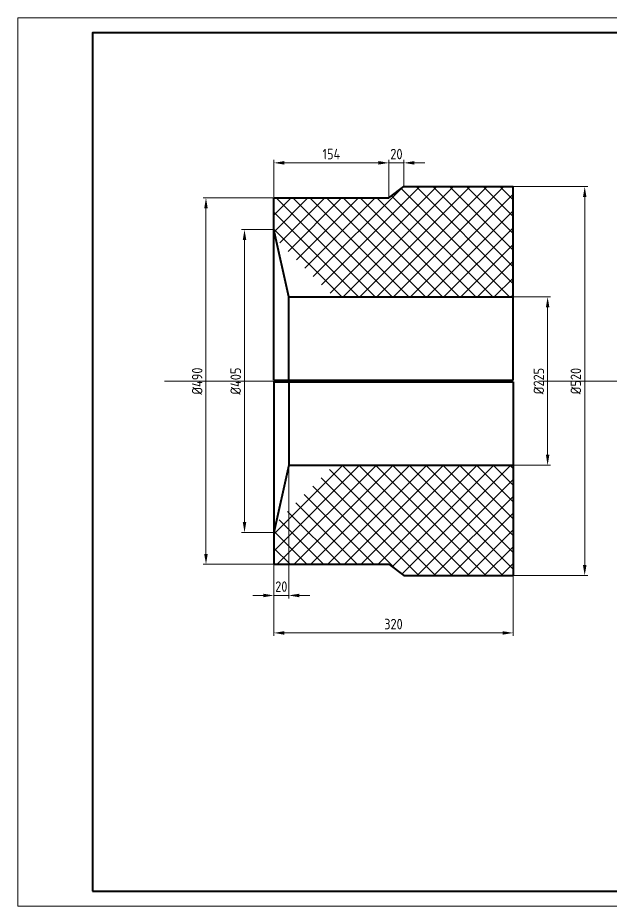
# Model space of a CAD drawing. Header units: millimetres. Extents: x 52110 to 400893, y -153728 to 31997.
# Drawn here: x 357902 to 358696, y -21557 to -20369 of the extents above; entities that cross this region are included whole.
import ezdxf

# ---------------------------------------------------------------- set-up
doc = ezdxf.new("R2010")
doc.units = ezdxf.units.MM
doc.header["$LTSCALE"] = 500
doc.linetypes.add('CENTER', pattern=[2, 1.25, -0.25, 0.25, -0.25])
for name, color, linetype, lineweight in [('SHI', 7, 'Continuous', 40), ('WEN', 3, 'Continuous', 20), ('XI', 2, 'Continuous', 20), ('ZHONG', 1, 'CENTER', 20)]:
    doc.layers.add(name, color=color, linetype=linetype, lineweight=lineweight)
doc.styles.add('GB', font='gbenor.shx', dxfattribs={"bigfont": 'gbcbig.shx'})
doc.dimstyles.new('ISO-25$0', dxfattribs={"dimscale": 40, "dimtxt": 3.5, "dimasz": 3.5, "dimexe": 1, "dimexo": 0.2, "dimgap": 1.2, "dimtad": 1, "dimtoh": 1, "dimdec": 1, "dimzin": 9, "dimdsep": 46, "dimtxsty": 'GB', "dimcen": 0, "dimclrd": 3, "dimclre": 3, "dimclrt": 256, "dimadec": 0, "dimazin": 2, "dimtfac": 1, "dimtdec": 1, "dimtix": 1, "dimtmove": 0, "dimatfit": 3, "dimldrblk": 'DOTSMALL', "dimfxl": 0, "dimlwd": -1, "dimlwe": 20, "dimarcsym": 0})

# ---------------------------------------------------------------- blocks, each defined once
blk = doc.blocks.new('*D648')
at = {"layer": 'Defpoints', "color": 0}
for p in [(358398.4, -20563), (358244.4, -20609.8), (358398.4, -20609.8)]:
    blk.add_point(p, dxfattribs=at)
at = {"layer": 'WEN', "color": 3, "linetype": 'ByBlock', "lineweight": 20}
for p, q in [((358244.4, -20609), (358244.4, -20559)), ((358398.4, -20609), (358398.4, -20559))]:
    blk.add_line(p, q, dxfattribs=at)
at = {"layer": 'WEN', "color": 3, "linetype": 'ByBlock'}
blk.add_line((358258.4, -20563), (358384.4, -20563), dxfattribs=at)
at = {"layer": 'WEN', "color": 3}
for points in [[(358258.4, -20560.6), (358258.4, -20565.3), (358244.4, -20563)], [(358384.4, -20560.6), (358384.4, -20565.3), (358398.4, -20563)]]:
    blk.add_solid(points, dxfattribs=at)
at = {"layer": 'WEN', "insert": (358321.4, -20551.2), "char_height": 14, "attachment_point": 5, "style": 'GB'}
blk.add_mtext('154', dxfattribs=at)
blk = doc.blocks.new('_DotSmall')
at = {"color": 0, "linetype": 'ByBlock', "const_width": 0.5}
blk.add_lwpolyline([(-0.0625, 0, 1), (0.0625, 0, 1)], format="xyb", close=True, dxfattribs=at)
blk = doc.blocks.new('*D649')
at = {"layer": 'Defpoints', "color": 0}
for p in [(358418.4, -20563), (358418.4, -20594.8), (358398.4, -20609.8)]:
    blk.add_point(p, dxfattribs=at)
at = {"layer": 'WEN', "color": 3, "linetype": 'ByBlock'}
for p, q in [((358384.4, -20563), (358370.4, -20563)), ((358398.4, -20563), (358418.4, -20563)), ((358432.4, -20563), (358446.4, -20563))]:
    blk.add_line(p, q, dxfattribs=at)
at = {"layer": 'WEN', "color": 3, "linetype": 'ByBlock', "lineweight": 20}
for p, q in [((358398.4, -20609), (358398.4, -20559)), ((358418.4, -20594), (358418.4, -20559))]:
    blk.add_line(p, q, dxfattribs=at)
at = {"layer": 'WEN', "color": 3}
for points in [[(358384.4, -20560.6), (358384.4, -20565.3), (358398.4, -20563)], [(358432.4, -20560.6), (358432.4, -20565.3), (358418.4, -20563)]]:
    blk.add_solid(points, dxfattribs=at)
at = {"layer": 'WEN', "insert": (358408.4, -20551.2), "char_height": 14, "attachment_point": 5, "style": 'GB'}
blk.add_mtext('20', dxfattribs=at)
blk = doc.blocks.new('*D650')
at = {"layer": 'Defpoints', "color": 0}
for p in [(358244.4, -20934.1), (358264.4, -20934.1), (358264.4, -21141.4)]:
    blk.add_point(p, dxfattribs=at)
at = {"layer": 'WEN', "color": 3, "linetype": 'ByBlock', "lineweight": 20}
for p, q in [((358244.4, -20934.9), (358244.4, -21145.4)), ((358264.4, -20934.9), (358264.4, -21145.4))]:
    blk.add_line(p, q, dxfattribs=at)
at = {"layer": 'WEN', "color": 3, "linetype": 'ByBlock'}
for p, q in [((358230.4, -21141.4), (358216.4, -21141.4)), ((358244.4, -21141.4), (358264.4, -21141.4)), ((358278.4, -21141.4), (358292.4, -21141.4))]:
    blk.add_line(p, q, dxfattribs=at)
at = {"layer": 'WEN', "color": 3}
for points in [[(358230.4, -21139.1), (358230.4, -21143.8), (358244.4, -21141.4)], [(358278.4, -21139.1), (358278.4, -21143.8), (358264.4, -21141.4)]]:
    blk.add_solid(points, dxfattribs=at)
at = {"layer": 'WEN', "insert": (358254.4, -21129.6), "char_height": 14, "attachment_point": 5, "style": 'GB'}
blk.add_mtext('20', dxfattribs=at)
blk = doc.blocks.new('*D651')
at = {"layer": 'Defpoints', "color": 0}
for p in [(358244.4, -20964.3), (358564.4, -20964.3), (358564.4, -21191.5)]:
    blk.add_point(p, dxfattribs=at)
at = {"layer": 'WEN', "color": 3, "linetype": 'ByBlock', "lineweight": 20}
for p, q in [((358244.4, -20965.1), (358244.4, -21195.5)), ((358564.4, -20965.1), (358564.4, -21195.5))]:
    blk.add_line(p, q, dxfattribs=at)
at = {"layer": 'WEN', "color": 3, "linetype": 'ByBlock'}
blk.add_line((358258.4, -21191.5), (358550.4, -21191.5), dxfattribs=at)
at = {"layer": 'WEN', "color": 3}
for points in [[(358258.4, -21189.2), (358258.4, -21193.9), (358244.4, -21191.5)], [(358550.4, -21189.2), (358550.4, -21193.9), (358564.4, -21191.5)]]:
    blk.add_solid(points, dxfattribs=at)
at = {"layer": 'WEN', "insert": (358404.4, -21179.7), "char_height": 14, "attachment_point": 5, "style": 'GB'}
blk.add_mtext('320', dxfattribs=at)
blk = doc.blocks.new('*D652')
at = {"layer": 'Defpoints', "color": 0}
for p in [(358494.6, -20742.3), (358494.6, -20967.3), (358610.6, -20967.3)]:
    blk.add_point(p, dxfattribs=at)
at = {"layer": 'WEN', "color": 3, "linetype": 'ByBlock', "lineweight": 20}
for p, q in [((358495.4, -20742.3), (358614.6, -20742.3)), ((358495.4, -20967.3), (358614.6, -20967.3))]:
    blk.add_line(p, q, dxfattribs=at)
at = {"layer": 'WEN', "color": 3, "linetype": 'ByBlock'}
blk.add_line((358610.6, -20756.3), (358610.6, -20953.3), dxfattribs=at)
at = {"layer": 'WEN', "color": 3}
for points in [[(358608.3, -20756.3), (358613, -20756.3), (358610.6, -20742.3)], [(358608.3, -20953.3), (358613, -20953.3), (358610.6, -20967.3)]]:
    blk.add_solid(points, dxfattribs=at)
at = {"layer": 'WEN', "insert": (358598.8, -20854.8), "char_height": 14, "attachment_point": 5, "rotation": 90, "style": 'GB'}
blk.add_mtext('%%C225', dxfattribs=at)
blk = doc.blocks.new('*D653')
at = {"layer": 'Defpoints', "color": 0}
for p in [(358244.4, -20652.3), (358205.2, -21057.3), (358244.4, -21057.3)]:
    blk.add_point(p, dxfattribs=at)
at = {"layer": 'WEN', "color": 3, "linetype": 'ByBlock', "lineweight": 20}
for p, q in [((358243.6, -20652.3), (358201.2, -20652.3)), ((358243.6, -21057.3), (358201.2, -21057.3))]:
    blk.add_line(p, q, dxfattribs=at)
at = {"layer": 'WEN', "color": 3, "linetype": 'ByBlock'}
blk.add_line((358205.2, -20666.3), (358205.2, -21043.3), dxfattribs=at)
at = {"layer": 'WEN', "color": 3}
for points in [[(358202.9, -20666.3), (358207.6, -20666.3), (358205.2, -20652.3)], [(358202.9, -21043.3), (358207.6, -21043.3), (358205.2, -21057.3)]]:
    blk.add_solid(points, dxfattribs=at)
at = {"layer": 'WEN', "insert": (358193.4, -20854.8), "char_height": 14, "attachment_point": 5, "rotation": 90, "style": 'GB'}
blk.add_mtext('%%C405', dxfattribs=at)
blk = doc.blocks.new('*D654')
at = {"layer": 'Defpoints', "color": 0}
for p in [(358153.7, -20609.8), (358244.4, -20609.8), (358244.4, -21099.8)]:
    blk.add_point(p, dxfattribs=at)
at = {"layer": 'WEN', "color": 3, "linetype": 'ByBlock', "lineweight": 20}
for p, q in [((358243.6, -20609.8), (358149.7, -20609.8)), ((358243.6, -21099.8), (358149.7, -21099.8))]:
    blk.add_line(p, q, dxfattribs=at)
at = {"layer": 'WEN', "color": 3, "linetype": 'ByBlock'}
blk.add_line((358153.7, -21085.8), (358153.7, -20623.8), dxfattribs=at)
at = {"layer": 'WEN', "color": 3}
for points in [[(358151.3, -20623.8), (358156, -20623.8), (358153.7, -20609.8)], [(358151.3, -21085.8), (358156, -21085.8), (358153.7, -21099.8)]]:
    blk.add_solid(points, dxfattribs=at)
at = {"layer": 'WEN', "insert": (358141.9, -20854.8), "char_height": 14, "attachment_point": 5, "rotation": 90, "style": 'GB'}
blk.add_mtext('%%C490', dxfattribs=at)
blk = doc.blocks.new('*D655')
at = {"layer": 'Defpoints', "color": 0}
for p in [(358564.4, -20594.8), (358564.4, -21114.8), (358660.2, -21114.8)]:
    blk.add_point(p, dxfattribs=at)
at = {"layer": 'WEN', "color": 3, "linetype": 'ByBlock', "lineweight": 20}
for p, q in [((358565.2, -20594.8), (358664.2, -20594.8)), ((358565.2, -21114.8), (358664.2, -21114.8))]:
    blk.add_line(p, q, dxfattribs=at)
at = {"layer": 'WEN', "color": 3, "linetype": 'ByBlock'}
blk.add_line((358660.2, -20608.8), (358660.2, -21100.8), dxfattribs=at)
at = {"layer": 'WEN', "color": 3}
for points in [[(358657.9, -20608.8), (358662.6, -20608.8), (358660.2, -20594.8)], [(358657.9, -21100.8), (358662.6, -21100.8), (358660.2, -21114.8)]]:
    blk.add_solid(points, dxfattribs=at)
at = {"layer": 'WEN', "insert": (358648.4, -20854.8), "char_height": 14, "attachment_point": 5, "rotation": 90, "style": 'GB'}
blk.add_mtext('%%C520', dxfattribs=at)

msp = doc.modelspace()

# ---------------------------------------------------------------- hatches: boundary and pattern name
at = {"layer": 'WEN'}
h = msp.add_hatch(dxfattribs=at)
h.set_pattern_fill('NET', color=256, scale=5, angle=45, style=0)
h.set_pattern_definition([(45, (162106.353, 66039.661), (-11.2253202, 11.2253202), []), (135, (162106.353, 66039.661), (-11.2253202, -11.2253202), [])])
h.paths.add_polyline_path([(358564.42741, -20594.76389), (358418.42741, -20594.76389), (358398.42741, -20609.76389), (358244.42741, -20609.76389), (358244.42741, -20662.26389), (358324.42741, -20742.26389), (358564.42741, -20742.26389)])
h.paths.add_polyline_path([(358564.42741, -20967.26389), (358324.42741, -20967.26389), (358244.42741, -21047.26389), (358244.42741, -21099.76389), (358398.42741, -21099.76389), (358418.42741, -21114.76389), (358564.42741, -21114.76389)])

# ---------------------------------------------------------------- linework, layer by layer
at = {"layer": 'SHI'}
for p, q in [((358398.42741, -20609.76389), (358418.42741, -20594.76389)), ((358418.42741, -20594.76389), (358564.42741, -20594.76389)), ((358564.42741, -20853.76389), (358564.42741, -20594.76389)), ((358244.42741, -20853.76389), (358244.42741, -20609.76389)), ((358244.42741, -20609.76389), (358398.42741, -20609.76389)), ((358264.42741, -20742.26389), (358244.42741, -20652.26389)), ((358264.42741, -20742.26389), (358564.42741, -20742.26389)), ((358264.42741, -20854.76389), (358264.42741, -20742.26389)), ((358244.42741, -20853.76389), (358564.42741, -20853.76389)), ((358244.42741, -20855.76389), (358564.42741, -20855.76389)), ((358244.42741, -20855.76389), (358244.42741, -21099.76389)), ((358264.42741, -20854.76389), (358264.42741, -20967.26389)), ((358564.42741, -20855.76389), (358564.42741, -21114.76389)), ((358264.42741, -20967.26389), (358244.42741, -21057.26389)), ((358264.42741, -20967.26389), (358564.42741, -20967.26389)), ((358244.42741, -21099.76389), (358398.42741, -21099.76389)), ((358398.42741, -21099.76389), (358418.42741, -21114.76389)), ((358418.42741, -21114.76389), (358564.42741, -21114.76389))]:
    msp.add_line(p, q, dxfattribs=at)
msp.add_lwpolyline([(358001.94589, -21536.97015), (359561.94589, -21536.97015), (359561.94589, -20388.97015), (358001.94589, -20388.97015)], close=True, dxfattribs=at)
at = {"layer": 'XI'}
msp.add_lwpolyline([(357901.94589, -21556.97015), (359581.94589, -21556.97015), (359581.94589, -20368.97015), (357901.94589, -20368.97015)], close=True, dxfattribs=at)
at = {"layer": 'ZHONG', "color": 1, "ltscale": 0.5}
msp.add_line((358098.20194, -20854.76389), (358998.496, -20854.76389), dxfattribs=at)

# ---------------------------------------------------------------- dimensions: what is measured, and where the dimension line sits
at = {"layer": 'WEN'}
for base, p1, p2, picture, middle in [((358398.42741, -20562.95564), (358244.42741, -20609.76389), (358398.42741, -20609.76389), '*D648', (358321.42741, -20551.15564)), ((358418.42741, -20562.95564), (358398.42741, -20609.76389), (358418.42741, -20594.76389), '*D649', (358408.42741, -20551.15564)), ((358264.42741, -21141.4393), (358244.42741, -20934.05764), (358264.42741, -20934.05764), '*D650', (358254.42741, -21129.6393)), ((358564.42741, -21191.54476), (358244.42741, -20964.32617), (358564.42741, -20964.32617), '*D651', (358404.42741, -21179.74476))]:
    dim = msp.add_linear_dim(base=base, p1=p1, p2=p2, dimstyle='ISO-25$0', override={"dimscale": 4, "dimatfit": 0, "dimfxl": 1.25}, dxfattribs=at)
    dim.commit()
    dim.dimension.update_dxf_attribs({"geometry": picture, "text_midpoint": middle})
for base, p1, p2, picture, middle in [((358660.24489, -21114.76389), (358564.42741, -20594.76389), (358564.42741, -21114.76389), '*D655', (358648.44489, -20854.76389)), ((358153.66802, -20609.76389), (358244.42741, -21099.76389), (358244.42741, -20609.76389), '*D654', (358141.86802, -20854.76389)), ((358205.21706, -21057.26389), (358244.42741, -20652.26389), (358244.42741, -21057.26389), '*D653', (358193.41706, -20854.76389)), ((358610.63956, -20967.26389), (358494.58871, -20742.26389), (358494.58871, -20967.26389), '*D652', (358598.83956, -20854.76389))]:
    dim = msp.add_linear_dim(base=base, p1=p1, p2=p2, angle=90, text='%%C<>', dimstyle='ISO-25$0', override={"dimscale": 4, "dimatfit": 0, "dimfxl": 1.25}, dxfattribs=at)
    dim.commit()
    dim.dimension.update_dxf_attribs({"geometry": picture, "text_midpoint": middle})

doc.saveas('drawing.dxf')
